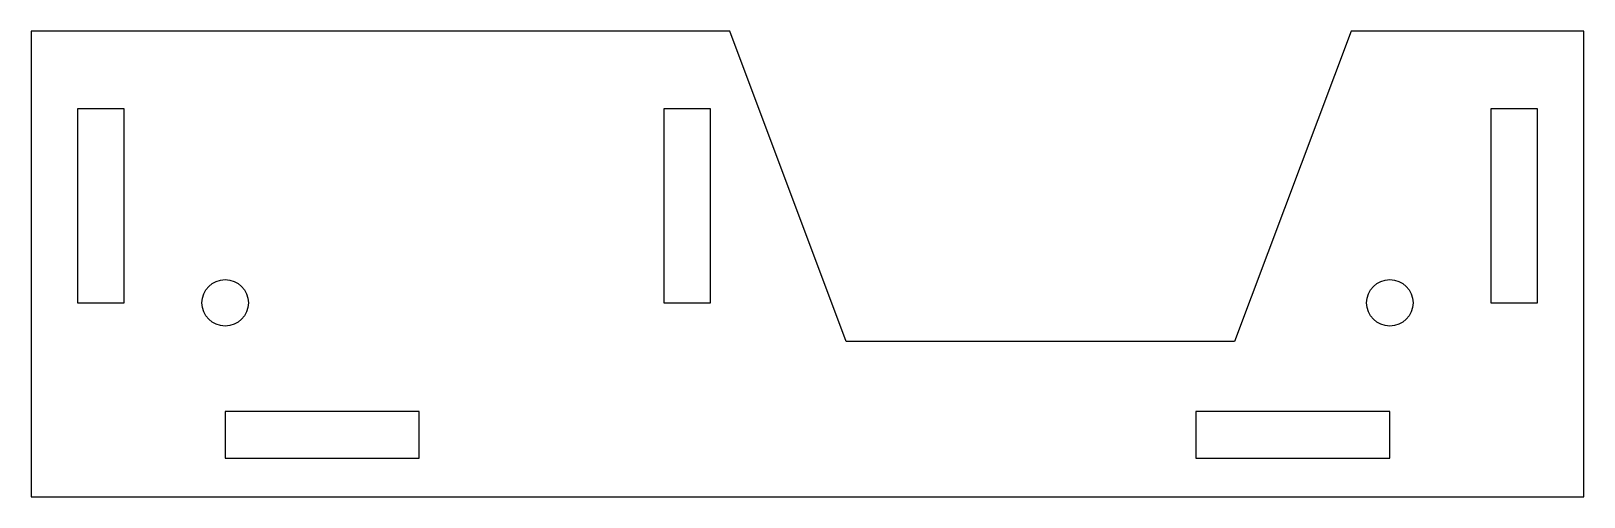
# Model space of a CAD drawing. Header units: millimetres. Extents: x -100 to 100, y -30 to 30.
import ezdxf

# ---------------------------------------------------------------- set-up
doc = ezdxf.new("R2010")
doc.units = ezdxf.units.MM

msp = doc.modelspace()

# ---------------------------------------------------------------- linework, layer by layer
at = {"color": 7, "linetype": 'Continuous', "lineweight": 25}
for p, q in [((-10, 30), (-100, 30)), ((-100, 30), (-100, -30)), ((5, -10), (-10, 30)), ((70, 30), (55, -10)), ((100, 30), (70, 30)), ((100, -30), (100, 30)), ((-94, 20), (-94, -5)), ((-88, 20), (-94, 20)), ((-88, -5), (-88, 20)), ((-18.5, 20), (-18.5, -5)), ((-12.5, 20), (-18.5, 20)), ((-12.5, -5), (-12.5, 20)), ((88, 20), (88, -5)), ((94, 20), (88, 20)), ((94, -5), (94, 20)), ((-94, -5), (-88, -5)), ((-18.5, -5), (-12.5, -5)), ((88, -5), (94, -5)), ((55, -10), (5, -10)), ((-50, -19), (-75, -19)), ((-75, -19), (-75, -25)), ((-50, -25), (-50, -19)), ((50, -19), (50, -25)), ((75, -19), (50, -19)), ((75, -25), (75, -19)), ((-75, -25), (-50, -25)), ((50, -25), (75, -25)), ((-100, -30), (100, -30))]:
    msp.add_line(p, q, dxfattribs=at)
for centre in [(-75, -5), (75, -5)]:
    msp.add_circle(centre, 3, dxfattribs=at)

doc.saveas('drawing.dxf')
